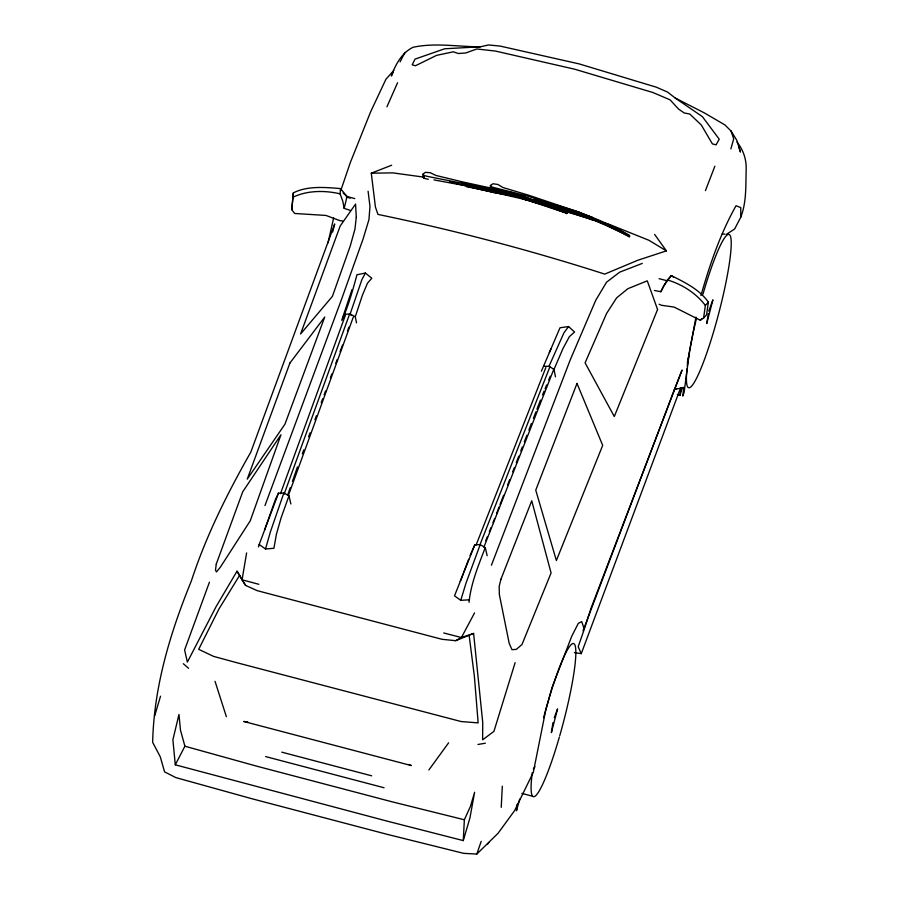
<?xml version="1.0" encoding="UTF-8"?>
<svg xmlns="http://www.w3.org/2000/svg" width="899" height="899" viewBox="0 0 899 899"><rect width="100%" height="100%" fill="white"/><g stroke="black" fill="none" stroke-linecap="round" stroke-linejoin="round"><path stroke-width="1.35" d="M726.381 234.358L734.652 228.987L740.731 217.266L740.776 207.59L736.034 205.736C720.29 233.729 709.749 264.654 700.973 295.49M422.957 174.215L424.159 175.575L428.351 176.575L513.385 193.454L528.185 198.252L513.722 193.027L462.479 181.89L435.712 175.395L430.284 172.709L425.351 172.361L422.957 174.215L422.89 176.957L424.092 178.317L428.284 179.317M424.092 178.317L424.159 175.575M501.237 807.347L502.316 786.164M463.277 840.599L464.356 819.764L470.447 806.381L474.627 792.244L469.93 817.955L463.277 840.599L386.828 821.045L175.294 764.813L172.889 739.776L178.98 714.435L180.463 730.055L184.902 746.215L175.294 764.813M469.053 602.319C470.919 583.226 478.504 565.336 485.258 547.57L480.167 544.67L474.829 544.749L470.132 555.447M350.374 210.445L344.171 208.377L342.834 201.365L340.125 193.847L340.474 188.565C324.932 187.329 307.514 185.655 293.332 192.88L291.793 209.703L294.636 213.468L325.977 215.445L339.957 220.66L342.586 220.94M332.652 232.021L334.698 223.952L250.843 452.051C227.38 493.304 206.118 535.714 191.363 580.945C170.361 632.402 153.92 686.342 152.65 742.304L160.314 756.891L164.573 771.87L175.822 777.59L251.877 798.728L386.84 834.25L463.67 853.353L476.818 854.05L498.113 833.227L514.61 810.606L533.321 772.297L545.648 710.659L552.02 687.578L571.753 636.2L578.293 623.378L581.709 621.58L584.294 629.188L578.203 646.684L581.26 653.663L574.36 652.562M490.191 188.194L490.438 185.475L493.012 183.756L497.889 184.475L503.069 187.576L529.342 195.431L579.203 212.22L593.318 217.861L562.808 207.489M491.259 189.667L491.517 186.936L490.438 185.475M517.217 804.268L516.476 810.786L519.701 799.11M677.374 394.504L680.015 395.369L680.903 387.907M291.793 209.703L293.332 192.88M695.938 317.1L689.275 353.374L684.083 392.537L682.746 396.099L683.779 387.379L674.351 389.582L583.024 630.851M659.102 304.244L661.45 305.278L674.081 307.065L700.299 320.235L703.591 318.077L705.367 305.458L708.367 302.12C699.568 289.557 684.791 282.264 671.261 275.633L666.766 280.668L660.832 291.726L654.461 290.478M708.367 302.12L706.592 314.74L703.591 318.077M552.952 722.639L551.379 732.64L557.571 708.895L554.29 717.638M708.345 313.582L706.726 323.584L712.907 299.828L708.738 311.088M246.618 552.907L242.067 579.799L245.562 585.395L257.148 590.643L442.038 639.301L455.669 640.695L473.604 633.435L482.741 722.582L482.617 739.821L493.922 731.381L515.127 662.653M682.206 387.694L680.015 395.369M687.286 362.982L689.275 353.374M328.023 242.921L333.664 217.839M344.171 208.377L347.025 196.51L340.474 188.565M340.833 190.386L350.329 162.55L370.568 111.97L385.918 79.269L393.796 70.425M730.887 148.874L733.696 138.862L731.056 131.007L724.808 124.86L704.434 112.948L675.261 98.07L667.508 92.046L656.337 87.192L579.214 63.919L500.136 46.085L488.562 44.95L480.414 46.782L444.657 48.782L415.012 59.12L412.18 64.852L415.473 65.728L436.577 55.367L453.321 51.816L458.321 53.502L465.648 52.996L476.818 48.984L495.484 51.074L574.776 69.234L652.843 92.496L670.103 99.856L678.498 109.015L684.173 112.948L689.814 114.049L701.344 125.051L712.379 143.874L716.076 144.84L719.234 139.188L702.377 116.623L675.261 98.07M283.848 493L278.476 493.146L259.17 544.513L265.497 548.974L270.43 531.77L283.848 493L288.961 495.821L290.883 503.968M154.606 716.11L160.528 696.208M258.451 546.884L259.17 544.513M474.829 544.749L454.523 595.823L460.749 600.363L465.963 583.237L480.167 544.67M584.294 629.188L591.048 608.196L682.071 370.051L674.351 389.582L676.587 388.604M514.082 195.589L527.039 200.308L527.634 198.488M342.137 319.111L352.048 289.523M341.867 320.415C348.441 305.806 352.801 290.208 356.948 274.746L365.399 273.049L371.804 278.24L367.511 283.14L362.387 295.277L355.274 316.774L356.532 322.887M344.722 314.29L350.161 313.953L361.904 279.6L365.399 273.049M476.818 854.05L481.19 841.34M280.477 493.686L345.463 315.055M284.095 494.214L349.61 314.077L351.487 315.493M287.916 494.315L290.186 487.786M292.467 481.257L297.479 466.884M288.309 495.709L353.352 316.92M581.26 653.663L680.554 387.963M347.475 331.079L348.823 327.27M264.553 529.983L275.251 499.968L278.476 493.146M288.961 495.821L281.016 518.094L276.42 534.197L273.914 548.289L265.497 548.974M209.433 582.192L184.61 649.966L187.363 662.114L216.063 606.701L237.033 571.168L245.562 585.395M264.98 505.575L341.418 299.648L363.061 239.044L368.938 219.659L369.983 206.444L368.084 191.24M302.311 453.793L303.772 449.86M308.615 436.768L310.065 432.846M314.908 419.743L316.358 415.821M321.201 402.73L322.651 398.796M324.101 394.863L325.562 390.941M330.405 377.85L331.855 373.917M335.72 363.443L337.181 359.51M340.08 351.655L342.508 345.115M491.438 565.179L570.236 359.881L595.745 300.277L606.544 282.196L619.681 272.161L642.291 263.407M460.266 581.383L463.199 573.674M463.693 572.371L468.649 559.347M496.54 513.531L499.069 507.014M500.08 504.406L503.62 495.27M507.654 484.842L509.677 479.628M512.7 471.806L514.217 467.896M516.24 462.67L518.768 456.153M520.779 450.938L522.297 447.028M524.319 441.814L526.848 435.296M528.859 430.07L531.388 423.553M533.41 418.338L535.928 411.821M536.939 409.214L540.479 400.089M705.445 190.61L714.851 166.248M740.731 217.266C746.788 201.915 745.653 184.531 746.204 168.214C746.249 158.73 743.046 149.425 736.989 142.109M476.065 545.12L545.85 367.579M479.605 545.671L549.918 366.803M485.741 540.692L487.292 536.827M489.359 531.657L490.91 527.78M492.978 522.622L494.529 518.745M483.876 547.221L553.593 369.826M542.513 394.931L544.052 391.189M545.086 388.694L546.637 384.952M548.705 379.962L550.255 376.22M541.412 371.163L559.998 327.775L568.573 326.528L574.562 332.023L569.404 336.608L563.055 348.385L554.009 369.377L555.481 376.827M543.659 366.354L548.997 366.286L563.965 332.787L568.573 326.528M386.941 106.779L397.56 82.742M549.334 352.588L550.986 348.902M393.402 71.639L391.368 75.988C395.436 64.672 401.797 52.771 413.001 47.299C435.082 42.455 458.041 46.827 480.414 46.782M660.832 291.726L663.698 285.815L671.261 275.633L673.553 277.072M400.111 61.817L405.011 52.344M474.56 612.893L461.423 637.537L455.669 640.695M239.673 575.248L218.951 608.994L198.69 649.325L213.535 656.371L236.302 662.574L461.108 721.537L478.156 722.886L474.369 676.217L469.166 635.649M428.845 769.982L448.623 742.821M533.321 768.993L534.984 766.757M487.337 844.464L489.056 842.341M700.299 320.235L701.804 318.572M520.307 195.836L542.591 202.893L566.808 212.265L567.089 213.344L518.363 197.061L466.716 186.7L467.84 185.621L509.834 193.588M466.716 186.7L467.84 185.621M533.219 200.623L534.444 199.6C567.516 207.298 600.038 218.378 629.558 235.347L629.244 236.797C598.936 220.536 566.426 209.276 533.219 200.623L536.343 200.994M467.368 186.003C501.237 191.285 534.883 198.634 566.336 212.658L566.808 212.265M534.444 199.6L533.927 199.971C567.044 207.5 599.487 218.817 629.042 235.707L629.244 236.797M293.411 197.027C307.436 190.341 325.056 190.285 340.125 193.847M654.629 234.425L666.395 250.877L637.987 260.193L604.735 274.105C530.32 250.214 454.489 230.234 377.951 214.412L375.434 207.073L371.287 173.204L391.661 165.214M473.604 633.435L461.423 637.537L443.735 632.963M477.953 744.484L485.359 743.203M460.749 600.363L469.199 599.79M371.287 173.204L392.841 172.878L423.878 177.137M247.787 721.919L243.775 721.481L411.293 765.566L408.809 764.476M722.212 233.875L724.999 234.19M509.587 195.173L493.72 192.588L467.188 186.318M512.228 195.6L518.847 196.679M433.992 179.912L474.661 187.43M500.159 190.588L513.722 193.027M512.452 194.105L518.993 195.42M522.364 196.903L534.321 200.331M449.5 181.946L467.031 186.037M469.728 186.666L523.634 199.23L596.026 220.502M461.367 182.845L511.441 194.791M464.356 819.764L391.998 801.784L257.047 766.263L184.902 746.215M659.079 278.679L666.766 280.668M371.669 775.815L281.758 752.16M521.858 793.401L532.579 796.222M265.643 756.587L384.064 787.749M258.845 584.294L242.067 579.799L237.033 571.168M354.757 198.589L347.025 196.51L343.137 193.004M549.356 204.691L559.762 207.658M601.386 222.075L609.432 224.447L648.898 240.269L666.395 250.877M346.284 196.993L350.194 198.14M667.822 280.095C682.251 284.365 696.354 293.434 705.367 305.458M564.639 207.883L579.203 212.22M491.517 186.936L528.14 196.319L558.807 206.197M561.055 208.074L567.46 210.152M570.022 210.984L576.439 213.074M548.884 205.174L592.003 219.839M529.196 200.174L540.838 204.107M542.131 204.545L567.089 213.344M518.386 196.645L526.275 199.578M586.182 216.996L592.587 219.626M594.059 219.817L605.241 224.593M606.477 225.121L629.761 236.426M350.161 313.953L355.274 316.774M548.997 366.286L554.009 369.377M183.317 663.709L188.588 668.317M731.056 131.007L736.854 140.379L740.461 152.066L738.686 146.267M215.041 681.341L226.368 716.694M566.336 212.658L566.617 213.726M485.258 547.57L487.168 555.739M702.973 294.13A79.157 10.17 -75.3 0 1 731.134 240.213A79.157 10.17 -75.3 0 1 707.367 351.329A79.157 10.17 -75.3 0 1 686.993 368.826M687.297 366.073A79.157 10.17 -75.3 0 1 688.825 355.251M689.027 354.049A79.157 10.17 -75.3 0 1 696.568 318.032M543.603 717.75A79.157 10.17 -75.3 0 1 574.394 644.122A79.157 10.17 -75.3 0 1 559.706 735.854M559.335 737.146A79.157 10.17 -75.3 0 1 537.13 794.075A79.157 10.17 -75.3 0 1 532.275 772.589M356.285 217.21L354.97 229.054L350.228 246.079L332.416 296.344L300.592 333.978L340.204 225.964L355.566 204.062L356.285 217.21M216.266 564.078L215.468 570.213L216.502 571.899L220.334 567.202L250.248 520.813L280.96 434.768L242.719 491.787L216.266 564.078M500.968 579.136L499.181 586.328L499.35 594.542L509.16 643.212L511.969 649.662L516.284 649.393L521.971 644.538L551.076 572.944L531.736 500.777L500.968 579.136M289.905 363.061L247.247 479.145L284.961 424.159L324.741 317.032L289.905 363.061M577.001 383.435L535.748 490.169L556.369 560.504L602.69 445.376L577.001 383.435M657.574 309.492L614.298 416.54L585.092 362.848L606.544 313.537L616.602 297.906L627.873 288.691L647.28 280.848L657.574 309.492"/></g></svg>
